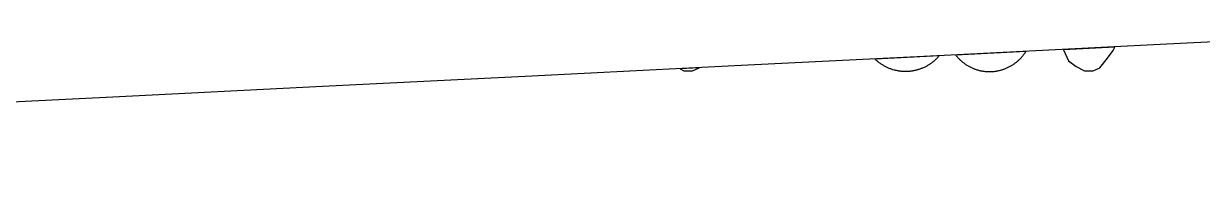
# Model space of a CAD drawing. Extents: x -246 to 246, y -104 to 199.
# Drawn here: x 54.1 to 89.4, y 188.01 to 193.05 of the extents above; entities that cross this region are included whole.
import ezdxf

# ---------------------------------------------------------------- set-up
doc = ezdxf.new("R2010")
doc.units = 0
doc.layers.add('Add_Red', color=1, linetype='Continuous')
doc.layers.add('Outline_Red', color=1, linetype='Continuous')

msp = doc.modelspace()

# ---------------------------------------------------------------- linework, layer by layer
at = {"layer": 'Add_Red'}
for points in [[(80.537, 191.617), (80.56, 191.618), (80.584, 191.619), (80.607, 191.62), (80.63, 191.622), (80.653, 191.624), (80.676, 191.627), (80.699, 191.63), (80.722, 191.633), (80.745, 191.637), (80.768, 191.641), (80.791, 191.646), (80.814, 191.651), (80.836, 191.657), (80.859, 191.662), (80.881, 191.669), (80.903, 191.675), (80.926, 191.682), (80.948, 191.69), (80.97, 191.697), (80.991, 191.706), (81.013, 191.714), (81.035, 191.723), (81.056, 191.732), (81.077, 191.742), (81.098, 191.752), (81.119, 191.762), (81.139, 191.773), (81.16, 191.784), (81.18, 191.796), (81.2, 191.807), (81.22, 191.82), (81.24, 191.832), (81.259, 191.845), (81.278, 191.858), (81.297, 191.872), (81.316, 191.885), (81.334, 191.9), (81.352, 191.914), (81.37, 191.929), (81.388, 191.944), (81.405, 191.959), (81.423, 191.975), (81.439, 191.991), (81.456, 192.008), (81.472, 192.024), (81.488, 192.041), (81.504, 192.058), (81.519, 192.076), (81.521, 192.077), (79.599, 191.98), (79.606, 191.973), (79.624, 191.957), (79.641, 191.942), (79.659, 191.927), (79.677, 191.912), (79.695, 191.898), (79.713, 191.884), (79.732, 191.87), (79.751, 191.856), (79.77, 191.843), (79.79, 191.83), (79.809, 191.818), (79.829, 191.806), (79.849, 191.794), (79.87, 191.783), (79.89, 191.772), (79.911, 191.761), (79.932, 191.751), (79.953, 191.741), (79.974, 191.731), (79.995, 191.722), (80.017, 191.713), (80.038, 191.704), (80.06, 191.696), (80.082, 191.689), (80.104, 191.681), (80.126, 191.674), (80.168, 191.662), (80.191, 191.656), (80.214, 191.651), (80.236, 191.646), (80.259, 191.641), (80.282, 191.637), (80.305, 191.633), (80.328, 191.63), (80.351, 191.627), (80.374, 191.624), (80.397, 191.622), (80.42, 191.62), (80.444, 191.619), (80.467, 191.618), (80.49, 191.617), (80.513, 191.617), (80.537, 191.617)], [(83.059, 191.607), (83.081, 191.607), (83.103, 191.608), (83.126, 191.61), (83.148, 191.612), (83.17, 191.614), (83.193, 191.617), (83.215, 191.62), (83.237, 191.623), (83.259, 191.627), (83.281, 191.631), (83.303, 191.636), (83.325, 191.641), (83.361, 191.65), (83.382, 191.656), (83.404, 191.662), (83.425, 191.669), (83.447, 191.676), (83.468, 191.684), (83.489, 191.692), (83.509, 191.7), (83.53, 191.708), (83.551, 191.717), (83.571, 191.727), (83.591, 191.736), (83.611, 191.746), (83.631, 191.757), (83.651, 191.767), (83.67, 191.778), (83.69, 191.79), (83.709, 191.801), (83.728, 191.813), (83.746, 191.826), (83.765, 191.838), (83.783, 191.851), (83.801, 191.865), (83.819, 191.878), (83.836, 191.892), (83.854, 191.907), (83.871, 191.921), (83.888, 191.936), (83.904, 191.951), (83.92, 191.967), (83.936, 191.982), (83.952, 191.998), (83.967, 192.014), (83.983, 192.031), (83.997, 192.048), (84.012, 192.065), (84.026, 192.082), (84.04, 192.1), (84.054, 192.117), (84.067, 192.135), (84.08, 192.154), (84.093, 192.172), (84.105, 192.191), (84.116, 192.207), (82.015, 192.102), (82.017, 192.1), (82.031, 192.082), (82.045, 192.065), (82.06, 192.048), (82.075, 192.031), (82.09, 192.014), (82.105, 191.998), (82.121, 191.982), (82.137, 191.967), (82.153, 191.951), (82.17, 191.936), (82.186, 191.921), (82.203, 191.907), (82.221, 191.892), (82.238, 191.878), (82.256, 191.865), (82.274, 191.851), (82.292, 191.838), (82.311, 191.826), (82.329, 191.813), (82.348, 191.801), (82.367, 191.79), (82.387, 191.778), (82.406, 191.767), (82.426, 191.757), (82.446, 191.746), (82.466, 191.736), (82.486, 191.727), (82.506, 191.717), (82.527, 191.708), (82.548, 191.7), (82.569, 191.692), (82.59, 191.684), (82.611, 191.676), (82.632, 191.669), (82.653, 191.662), (82.675, 191.656), (82.696, 191.65), (82.718, 191.644), (82.74, 191.639), (82.762, 191.634), (82.784, 191.63), (82.806, 191.626), (82.828, 191.622), (82.85, 191.619), (82.872, 191.616), (82.894, 191.613), (82.917, 191.611), (82.939, 191.609), (82.961, 191.608), (82.984, 191.607), (83.006, 191.606), (83.029, 191.606), (83.059, 191.607)], [(86.333, 191.717), (86.562, 192.012), (86.727, 192.237), (86.78, 192.341), (85.245, 192.264), (85.39, 191.932), (85.623, 191.756), (85.876, 191.634), (86.128, 191.631), (86.333, 191.717)], [(74.331, 191.716), (73.766, 191.687), (73.877, 191.634), (74.129, 191.631), (74.331, 191.716)]]:
    msp.add_lwpolyline(points, dxfattribs=at)
at = {"layer": 'Outline_Red'}
msp.add_lwpolyline([(100.683, 193.049), (94.411, 192.734), (88.139, 192.419), (81.867, 192.104), (75.595, 191.789), (69.323, 191.474), (63.051, 191.159), (56.779, 190.844), (50.507, 190.529), (44.235, 190.214), (37.963, 189.899), (31.691, 189.584), (25.419, 189.269), (19.147, 188.954), (12.875, 188.639), (6.603, 188.324), (0.331, 188.009)], dxfattribs=at)

doc.saveas('drawing.dxf')
